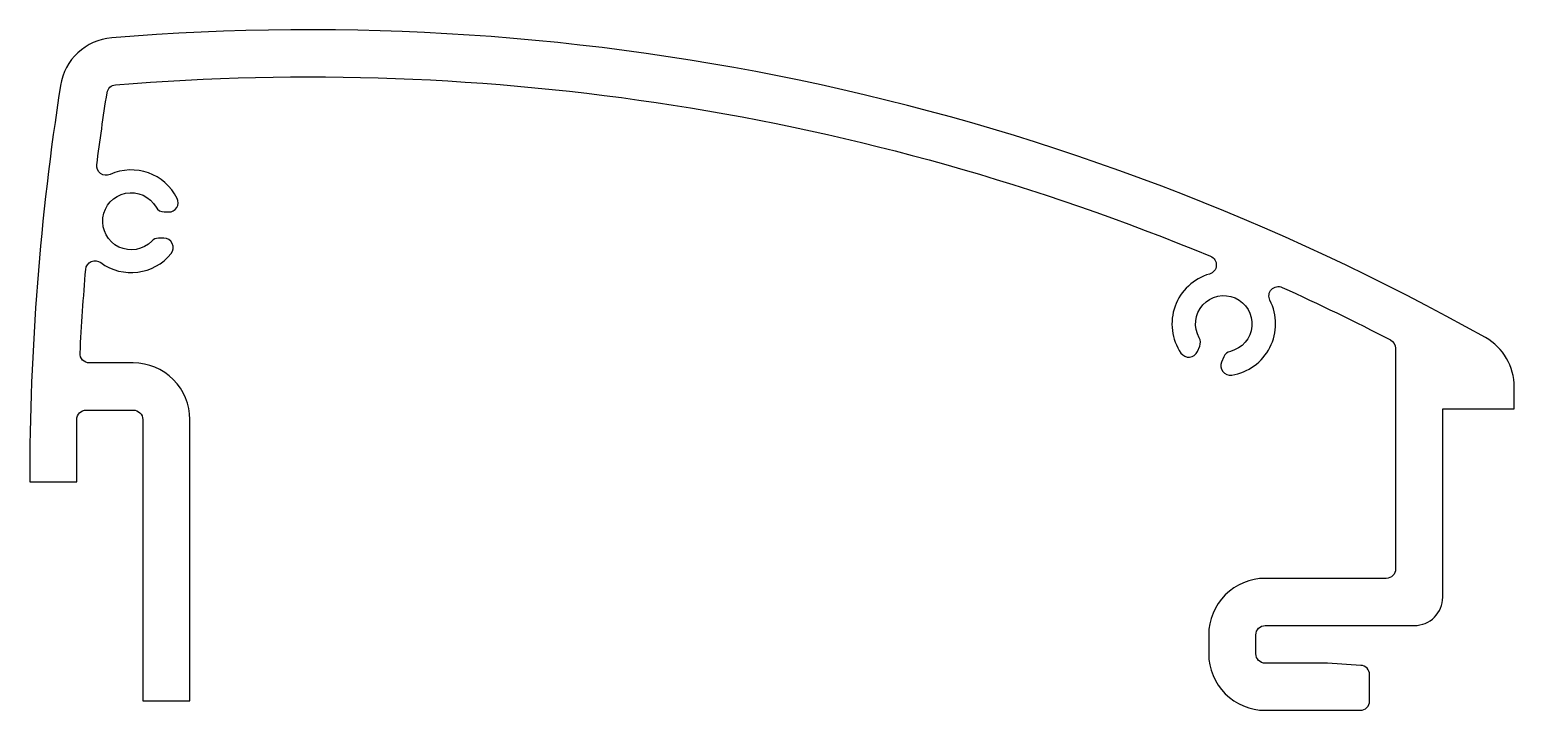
# Model space of a CAD drawing. Extents: x 117.5 to 196.3, y 203.4 to 239.6.
import ezdxf

# ---------------------------------------------------------------- set-up
doc = ezdxf.new("R2010")
doc.units = 0
doc.layers.get('0').update_dxf_attribs({"linetype": 'CONTINUOUS'})

msp = doc.modelspace()

# ---------------------------------------------------------------- linework, layer by layer
at = {"flags": 128}
msp.add_lwpolyline([(178.629, 222.396, 0.590403), (179.501, 222.479), (179.622, 222.757, 0.236068), (179.598, 223.203, -3), (181.249, 222.487, 0.236068), (180.906, 222.199), (180.785, 221.921, 0.590403), (181.32, 221.228, 0.511142), (183.35, 225.197, -0.709847), (184.002, 225.88, -0.012781), (189.75, 223.092, -0.280431), (190.021, 222.647), (190.021, 210.94, -0.414214), (189.521, 210.44), (183.101, 210.44, 0.414214), (180.101, 207.44), (180.101, 206.44, 0.414214), (183.101, 203.44), (188.143, 203.44, 0.414214), (188.643, 203.94), (188.643, 205.326, 0.395346), (188.176, 205.825), (186.401, 205.94), (183.101, 205.94, -0.414243), (182.601, 206.44), (182.601, 207.44, -0.414273), (183.101, 207.94), (191.021, 207.94, 0.414214), (192.521, 209.44), (192.521, 219.44), (196.321, 219.44), (196.321, 220.599, 0.271102), (194.79, 223.214, 0.149612), (121.874, 239.123, 0.34626), (119.156, 236.597, 0.03883), (117.521, 215.569), (120.021, 215.569), (120.021, 218.869, -0.414214), (120.521, 219.369), (123.021, 219.369, -0.414214), (123.521, 218.869), (123.521, 203.94), (126.021, 203.94), (126.021, 218.869, 0.414214), (123.021, 221.869), (120.695, 221.869, -0.429276), (120.195, 222.395, -0.008339), (120.497, 226.838, -0.586532), (121.292, 227.198, 0.401518), (125.027, 227.679, 0.630394), (124.638, 228.493), (124.36, 228.493, 0.204), (124, 228.339, -3.015444), (124.226, 230.135, 0.270251), (124.661, 229.881), (124.897, 229.881, 0.557205), (125.345, 230.604, 0.40315), (121.787, 231.87, -0.586532), (121.084, 232.388, -0.007231), (121.626, 236.211, -0.34626), (122.079, 236.632, -0.119325), (180.196, 227.532, -0.709847), (180.142, 226.589, 0.511142)], format="xyb", close=True, dxfattribs=at)

doc.saveas('drawing.dxf')
